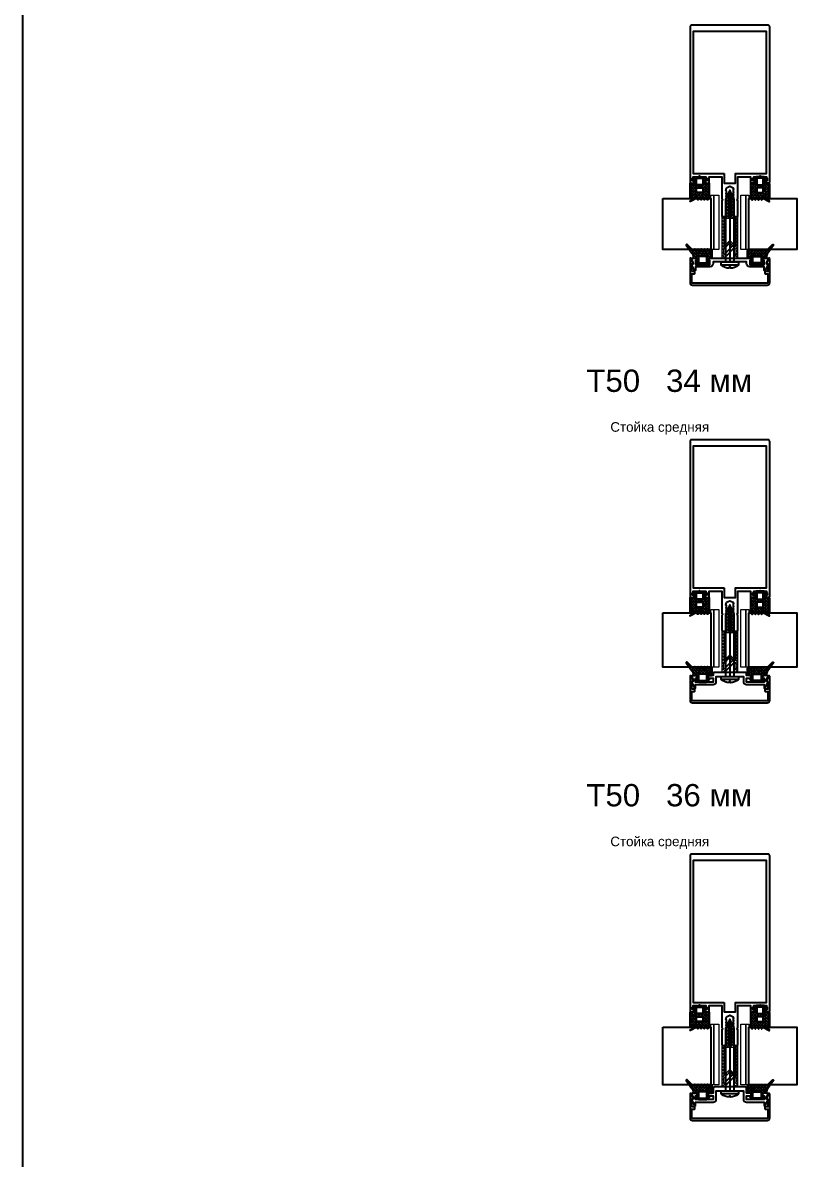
# Model space of a CAD drawing. Header units: millimetres. Extents: x 1744 to 18744, y -2272 to 2782.
# Drawn here: x 12119 to 12614, y -1122 to -409 of the extents above; entities that cross this region are included whole.
import ezdxf

# ---------------------------------------------------------------- set-up
doc = ezdxf.new("R2010")
doc.units = ezdxf.units.MM
doc.layers.add('Steklopaket', color=5, linetype='Continuous')
doc.layers.add('подписи', color=7, linetype='Continuous')
for name, color, linetype, lineweight in [('Подкладки', 1, 'Continuous', 20), ('Уплотнители', 1, 'Continuous', 20), ('Штриховка', 1, 'Continuous', 5)]:
    doc.layers.add(name, color=color, linetype=linetype, lineweight=lineweight)
doc.styles.get("Standard").update_dxf_attribs({"font": 'arial.ttf'})

# ---------------------------------------------------------------- blocks, each defined once
blk = doc.blocks.new('КП45548')
at = {"color": 146, "true_color": 0x105689}
blk.add_lwpolyline([(-25, 21.5, 0.414214), (-24.5, 21), (-23.57, 21, 0.116434), (-23.44, 21.03), (-22.67, 21.42, 0.284079), (-22.5, 21.69), (-22.5, 22.2, 0.414214), (-22.8, 22.5), (-23.5, 22.5), (-23.5, 24), (-23.09, 24.41, 0.198912), (-23, 24.62), (-23, 25), (-19.44, 25, 0.284079), (-19.17, 25.17), (-19, 25.5), (-18.83, 25.17, 0.284079), (-18.56, 25), (-15, 25), (-15, 24.62, 0.198912), (-14.91, 24.41), (-14.5, 24), (-14.5, 22.5), (-15.2, 22.5, 0.414214), (-15.5, 22.2), (-15.5, 21.69, 0.284079), (-15.33, 21.42), (-14.56, 21.03, 0.116434), (-14.43, 21), (-13.5, 21, 0.414214), (-13, 21.5), (-13, 25), (-5, 25), (-5, 11.12, 0.198912), (-4.91, 10.91), (-4.5, 10.5), (-4.91, 10.09, 0.198912), (-5, 9.88), (-5, 0.5, 0.414214), (-4.5, 0), (-3.12, 0, 0.198912), (-2.91, 0.09), (-2.09, 0.91, 0.198912), (-2, 1.12), (-2, 1.46, 0.284079), (-2.17, 1.73), (-2.5, 1.9), (-2.17, 2.07, 0.284079), (-2, 2.34), (-2, 3.26, 0.284079), (-2.17, 3.53), (-2.5, 3.7), (-2.17, 3.87, 0.284079), (-2, 4.14), (-2, 5.06, 0.284079), (-2.17, 5.33), (-2.5, 5.5), (-2.17, 5.67, 0.284079), (-2, 5.94), (-2, 6.86, 0.284079), (-2.17, 7.13), (-2.5, 7.3), (-2.17, 7.47, 0.284079), (-2, 7.74), (-2, 8.66, 0.284079), (-2.17, 8.93), (-2.5, 9.1), (-2.17, 9.27, 0.284079), (-2, 9.54), (-2, 10.46, 0.284079), (-2.17, 10.73), (-2.5, 10.9), (-2.17, 11.07, 0.284079), (-2, 11.34), (-2, 12.26, 0.284079), (-2.17, 12.53), (-2.5, 12.7), (-2.17, 12.87, 0.284079), (-2, 13.14), (-2, 14.06, 0.284079), (-2.17, 14.33), (-2.5, 14.5), (-2.17, 14.67, 0.284079), (-2, 14.94), (-2, 15.86, 0.284079), (-2.17, 16.13), (-2.5, 16.3), (-2, 18), (0, 19), (2, 18), (2, 17.64, 0.284079), (2.17, 17.37), (2.5, 17.2), (2.17, 17.03, 0.284079), (2, 16.76), (2, 15.84, 0.284079), (2.17, 15.57), (2.5, 15.4), (2.17, 15.23, 0.284079), (2, 14.96), (2, 14.04, 0.284079), (2.17, 13.77), (2.5, 13.6), (2.17, 13.43, 0.284079), (2, 13.16), (2, 12.24, 0.284079), (2.17, 11.97), (2.5, 11.8), (2.17, 11.63, 0.284079), (2, 11.36), (2, 10.44, 0.284079), (2.17, 10.17), (2.5, 10), (2.17, 9.83, 0.284079), (2, 9.56), (2, 8.64, 0.284079), (2.17, 8.37), (2.5, 8.2), (2.17, 8.03, 0.284079), (2, 7.76), (2, 6.84, 0.284079), (2.17, 6.57), (2.5, 6.4), (2.17, 6.23, 0.284079), (2, 5.96), (2, 5.04, 0.284079), (2.17, 4.77), (2.5, 4.6), (2.17, 4.43, 0.284079), (2, 4.16), (2, 3.24, 0.284079), (2.17, 2.97), (2.5, 2.8), (2.17, 2.63, 0.284079), (2, 2.36), (2, 1.12, 0.198912), (2.09, 0.91), (2.91, 0.09, 0.198912), (3.12, 0), (4.5, 0, 0.414214), (5, 0.5), (5, 9.88, 0.198912), (4.91, 10.09), (4.5, 10.5), (4.91, 10.91, 0.198912), (5, 11.12), (5, 25), (13, 25), (13, 21.5, 0.414214), (13.5, 21), (14.43, 21, 0.116434), (14.56, 21.03), (15.33, 21.42, 0.284079), (15.5, 21.69), (15.5, 22.2, 0.414214), (15.2, 22.5), (14.5, 22.5), (14.5, 24), (14.91, 24.41, 0.198912), (15, 24.62), (15, 25), (18.56, 25, 0.284079), (18.83, 25.17), (19, 25.5), (19.17, 25.17, 0.284079), (19.44, 25), (23, 25), (23, 24.62, 0.198912), (23.09, 24.41), (23.5, 24), (23.5, 22.5), (22.8, 22.5, 0.414214), (22.5, 22.2), (22.5, 21.69, 0.284079), (22.67, 21.42), (23.44, 21.03, 0.116434), (23.57, 21), (24.5, 21, 0.414214), (25, 21.5), (25, 119, 0.414214), (24, 120), (-24, 120, 0.414214), (-25, 119)], format="xyb", close=True, dxfattribs=at)
blk.add_lwpolyline([(-3.5, 27), (-3.5, 21), (3.5, 21), (3.5, 27), (23, 27), (23, 116), (-23, 116), (-23, 27)], close=True, dxfattribs=at)
blk = doc.blocks.new('ТПУ-6002')
at = {"true_color": 0xafd9aa}
h = blk.add_hatch(dxfattribs=at)
h.set_pattern_fill('ANSI37', color=9, scale=10, angle=180, style=0)
h.set_pattern_definition([(225, (359.6389, 110.4286), (0.8838835, -0.8838835), []), (315, (359.6389, 110.4286), (0.8838835, 0.8838835), [])])
edge = h.paths.add_edge_path(flags=16)
edge.add_line((1.75, -1), (-1.75, -1))
edge.add_arc((-1.75, -1.25), 0.25, 90, 180)
edge.add_line((-2, -1.25), (-2, -4.75))
edge.add_arc((-1.75, -4.75), 0.25, 180, 270)
edge.add_line((-1.75, -5), (1.75, -5))
edge.add_arc((1.75, -4.75), 0.25, 270, 360)
edge.add_line((2, -4.75), (2, -1.25))
edge.add_arc((1.75, -1.25), 0.25, 0, 90)
edge = h.paths.add_edge_path()
edge.add_line((2.37, -12.66), (4.04, -13.57))
edge.add_arc((4.16, -13.35), 0.25, 241.51963, 270)
edge.add_line((4.16, -13.6), (5.75, -13.6))
edge.add_arc((5.75, -13.35), 0.25, 270, 360)
edge.add_line((6, -13.35), (6, -4.25))
edge.add_arc((5.75, -4.25), 0.25, 0, 90)
edge.add_line((5.75, -4), (3.25, -4))
edge.add_arc((3.25, -3.75), 0.25, 180, 270, ccw=False)
edge.add_line((3, -3.75), (3, -2.25))
edge.add_arc((3.25, -2.25), 0.25, 90, 180, ccw=False)
edge.add_line((3.25, -2), (3.9, -2))
edge.add_arc((3.9, -1.75), 0.25, 270, 405.06464)
edge.add_line((4.08, -1.57), (2.57, -0.07))
edge.add_arc((2.4, -0.25), 0.25, 45.06464, 90)
edge.add_line((2.4, 0), (-2.4, 0))
edge.add_arc((-2.4, -0.25), 0.25, 90, 134.93536)
edge.add_line((-2.57, -0.07), (-4.08, -1.57))
edge.add_arc((-3.9, -1.75), 0.25, 134.93536, 270)
edge.add_line((-3.9, -2), (-3.25, -2))
edge.add_arc((-3.25, -2.25), 0.25, 0, 90, ccw=False)
edge.add_line((-3, -2.25), (-3, -3.75))
edge.add_arc((-3.25, -3.75), 0.25, -90, 0, ccw=False)
edge.add_line((-3.25, -4), (-5.75, -4))
edge.add_arc((-5.75, -4.25), 0.25, 90, 180)
edge.add_line((-6, -4.25), (-6, -13.5))
edge.add_arc((-5.75, -13.5), 0.25, 180, 225)
edge.add_line((-5.93, -13.67), (-5.18, -14.42))
edge.add_arc((-5, -14.25), 0.25, 225, 315)
edge.add_line((-4.82, -14.42), (-4.18, -13.78))
edge.add_arc((-4, -13.95), 0.25, 45, 135, ccw=False)
edge.add_line((-3.82, -13.78), (-3.18, -14.42))
edge.add_arc((-3, -14.25), 0.25, 225, 315)
edge.add_line((-2.82, -14.42), (-2.18, -13.78))
edge.add_arc((-2, -13.95), 0.25, 45, 135, ccw=False)
edge.add_line((-1.82, -13.78), (-1.18, -14.42))
edge.add_arc((-1, -14.25), 0.25, 225, 315)
edge.add_line((-0.82, -14.42), (-0.18, -13.78))
edge.add_arc((0, -13.95), 0.25, 45, 135, ccw=False)
edge.add_line((0.18, -13.78), (0.82, -14.42))
edge.add_arc((1, -14.25), 0.25, 225, 315)
edge.add_line((1.18, -14.42), (1.87, -13.73))
edge.add_arc((2.04, -13.91), 0.25, 61.51963, 135, ccw=False)
edge.add_line((2.16, -13.69), (5.63, -15.57))
edge.add_arc((5.75, -15.35), 0.25, 241.51963, 421.51963)
edge.add_line((5.87, -15.13), (2.13, -13.1))
edge.add_arc((2.25, -12.88), 0.25, 61.51963, 241.51963, ccw=False)
edge = h.paths.add_edge_path(flags=16)
edge.add_line((1.75, -7), (-1.75, -7))
edge.add_arc((-1.75, -7.25), 0.25, 90, 180)
edge.add_line((-2, -7.25), (-2, -9.75))
edge.add_arc((-1.75, -9.75), 0.25, 180, 270)
edge.add_line((-1.75, -10), (1.75, -10))
edge.add_arc((1.75, -9.75), 0.25, 270, 360)
edge.add_line((2, -9.75), (2, -7.25))
edge.add_arc((1.75, -7.25), 0.25, 0, 90)
at = {"color": 9, "true_color": 0xafd9aa}
for points in [[(2.37, -12.66), (4.04, -13.57, 0.124913), (4.16, -13.6), (5.75, -13.6, 0.414214), (6, -13.35), (6, -4.25, 0.414214), (5.75, -4), (3.25, -4, -0.414214), (3, -3.75), (3, -2.25, -0.414214), (3.25, -2), (3.9, -2, 0.668587), (4.08, -1.57), (2.57, -0.07, 0.198619), (2.4, 0), (-2.4, 0, 0.198619), (-2.57, -0.07), (-4.08, -1.57, 0.668587), (-3.9, -2), (-3.25, -2, -0.414214), (-3, -2.25), (-3, -3.75, -0.414214), (-3.25, -4), (-5.75, -4, 0.414214), (-6, -4.25), (-6, -13.5, 0.198912), (-5.93, -13.67), (-5.18, -14.42, 0.414214), (-4.82, -14.42), (-4.18, -13.78, -0.414214), (-3.82, -13.78), (-3.18, -14.42, 0.414214), (-2.82, -14.42), (-2.18, -13.78, -0.414214), (-1.82, -13.78), (-1.18, -14.42, 0.414214), (-0.82, -14.42), (-0.18, -13.78, -0.414214), (0.18, -13.78), (0.82, -14.42, 0.414214), (1.18, -14.42), (1.87, -13.73, -0.332076), (2.16, -13.69), (5.63, -15.57, 1), (5.87, -15.13), (2.13, -13.1, -1)], [(1.75, -1), (-1.75, -1, 0.414214), (-2, -1.25), (-2, -4.75, 0.414214), (-1.75, -5), (1.75, -5, 0.414214), (2, -4.75), (2, -1.25, 0.414214)], [(1.75, -7), (-1.75, -7, 0.414214), (-2, -7.25), (-2, -9.75, 0.414214), (-1.75, -10), (1.75, -10, 0.414214), (2, -9.75), (2, -7.25, 0.414214)]]:
    blk.add_lwpolyline(points, format="xyb", close=True, dxfattribs=at)
blk = doc.blocks.new('КП45313-2')
blk.add_lwpolyline([(-12.43, -2.6, -0.116434), (-12.56, -2.57), (-13.33, -2.18, -0.284079), (-13.5, -1.92), (-13.5, -1.4, -0.414214), (-13.2, -1.1), (-12.5, -1.1), (-12.5, 1.4), (-21.5, 1.4), (-21.5, -1.1), (-20.8, -1.1, -0.414214), (-20.5, -1.4), (-20.5, -1.92, -0.284079), (-20.67, -2.18), (-21.44, -2.57, -0.116434), (-21.57, -2.6), (-23.7, -2.6, -0.548619), (-23.97, -2.17), (-22.73, 0.5, 0.414214), (-22.87, 0.89), (-23.63, 1.25, -0.414214), (-23.77, 1.64), (-22.1, 5.23, -0.291473), (-21.83, 5.4), (-21.8, 5.4, -0.414214), (-21.5, 5.1), (-21.5, 2.9), (-12.5, 2.9, -0.414214), (-10.5, 0.9), (-10.5, -0.1), (-0.44, -0.1, -0.284079), (-0.17, -0.27), (0, -0.6), (0.17, -0.27, -0.284079), (0.44, -0.1), (10.5, -0.1), (10.5, 0.9, -0.414214), (12.5, 2.9), (21.5, 2.9), (21.5, 5.1, -0.414214), (21.8, 5.4), (21.83, 5.4, -0.291473), (22.1, 5.23), (23.77, 1.64, -0.414214), (23.63, 1.25), (22.87, 0.89, 0.414214), (22.73, 0.5), (23.97, -2.17, -0.548619), (23.7, -2.6), (21.57, -2.6, -0.116434), (21.44, -2.57), (20.67, -2.18, -0.284079), (20.5, -1.92), (20.5, -1.4, -0.414214), (20.8, -1.1), (21.5, -1.1), (21.5, 1.4), (12.5, 1.4), (12.5, -1.1), (13.2, -1.1, -0.414214), (13.5, -1.4), (13.5, -1.92, -0.284079), (13.33, -2.18), (12.56, -2.57, -0.116434), (12.43, -2.6)], format="xyb", close=True)
blk = doc.blocks.new('ТПУ-007ММ')
at = {"true_color": 0xafd9aa}
h = blk.add_hatch(dxfattribs=at)
h.set_pattern_fill('ANSI37', color=9, scale=10, angle=180, style=0)
h.set_pattern_definition([(225, (-3851.0623, 2334.4012), (0.88388348, -0.88388348), []), (315, (-3851.0623, 2334.4012), (0.88388348, 0.88388348), [])])
edge = h.paths.add_edge_path(flags=16)
edge.add_line((2.1, -1), (-2.1, -1))
edge.add_arc((-2.1, -1.5), 0.5, 90, 180)
edge.add_line((-2.6, -1.5), (-2.6, -4.5))
edge.add_arc((-2.1, -4.5), 0.5, 180, 270)
edge.add_line((-2.1, -5), (2.1, -5))
edge.add_arc((2.1, -4.5), 0.5, 270, 360)
edge.add_line((2.6, -4.5), (2.6, -1.5))
edge.add_arc((2.1, -1.5), 0.5, 0, 90)
edge = h.paths.add_edge_path()
edge.add_arc((-3.85, -2.25), 0.25, 0, 90, ccw=False)
edge.add_line((-3.6, -2.25), (-3.6, -3.75))
edge.add_arc((-3.85, -3.75), 0.25, -90, 0, ccw=False)
edge.add_line((-3.85, -4), (-5.75, -4))
edge.add_arc((-5.75, -4.25), 0.25, 90, 180)
edge.add_line((-6, -4.25), (-6, -8.62))
edge.add_arc((-5.8, -8.62), 0.2, 180, 225)
edge.add_line((-5.94, -8.76), (-5.18, -9.53))
edge.add_arc((-5, -9.35), 0.25, 225, 315)
edge.add_line((-4.82, -9.53), (-4.18, -8.88))
edge.add_arc((-4, -9.06), 0.25, 45, 135, ccw=False)
edge.add_line((-3.82, -8.88), (-3.18, -9.53))
edge.add_arc((-3, -9.35), 0.25, 225, 315)
edge.add_line((-2.82, -9.53), (-2.18, -8.88))
edge.add_arc((-2, -9.06), 0.25, 45, 135, ccw=False)
edge.add_line((-1.82, -8.88), (-1.18, -9.53))
edge.add_arc((-1, -9.35), 0.25, 225, 315)
edge.add_line((-0.82, -9.53), (-0.18, -8.88))
edge.add_arc((0, -9.06), 0.25, 45, 135, ccw=False)
edge.add_line((0.18, -8.88), (0.82, -9.53))
edge.add_arc((1, -9.35), 0.25, 225, 315)
edge.add_line((1.18, -9.53), (1.82, -8.88))
edge.add_arc((2, -9.06), 0.25, 45, 135, ccw=False)
edge.add_line((2.18, -8.88), (2.82, -9.53))
edge.add_arc((3, -9.35), 0.25, 225, 315)
edge.add_line((3.18, -9.53), (3.82, -8.88))
edge.add_arc((4, -9.06), 0.25, 45, 135, ccw=False)
edge.add_line((4.18, -8.88), (4.82, -9.53))
edge.add_arc((5, -9.35), 0.25, 225, 315)
edge.add_line((5.18, -9.53), (5.82, -8.88))
edge.add_arc((6, -9.06), 0.25, 45, 135, ccw=False)
edge.add_line((6.18, -8.88), (9.82, -12.42))
edge.add_arc((10, -12.25), 0.25, 225, 315)
edge.add_line((10.18, -12.42), (10.39, -12.21))
edge.add_arc((10.21, -12.04), 0.25, 315, 380.22486)
edge.add_line((10.44, -11.95), (6.8, -7.06))
edge.add_arc((10, -4.67), 4, 180, 216.76049, ccw=False)
edge.add_line((6, -4.67), (6, -4.3))
edge.add_arc((5.7, -4.3), 0.3, 360, 450)
edge.add_line((5.7, -4), (3.85, -4))
edge.add_arc((3.85, -3.75), 0.25, 180, 270, ccw=False)
edge.add_line((3.6, -3.75), (3.6, -2.25))
edge.add_arc((3.85, -2.25), 0.25, 90, 180, ccw=False)
edge.add_line((3.85, -2), (4.1, -2))
edge.add_arc((4.1, -1.75), 0.25, 270, 405.06464)
edge.add_line((4.28, -1.57), (2.57, -0.07))
edge.add_arc((2.4, -0.25), 0.25, 45.06464, 90)
edge.add_line((2.4, 0), (-2.4, 0))
edge.add_arc((-2.4, -0.25), 0.25, 90, 134.93536)
edge.add_line((-2.57, -0.07), (-4.28, -1.57))
edge.add_arc((-4.1, -1.75), 0.25, 134.93536, 270)
edge.add_line((-4.1, -2), (-3.85, -2))
at = {"color": 9, "true_color": 0xafd9aa}
for points in [[(-3.85, -2, -0.414214), (-3.6, -2.25), (-3.6, -3.75, -0.414214), (-3.85, -4), (-5.75, -4, 0.414214), (-6, -4.25), (-6, -8.62, 0.198912), (-5.94, -8.76), (-5.18, -9.53, 0.414214), (-4.82, -9.53), (-4.18, -8.88, -0.414214), (-3.82, -8.88), (-3.18, -9.53, 0.414214), (-2.82, -9.53), (-2.18, -8.88, -0.414214), (-1.82, -8.88), (-1.18, -9.53, 0.414214), (-0.82, -9.53), (-0.18, -8.88, -0.414214), (0.18, -8.88), (0.82, -9.53, 0.414214), (1.18, -9.53), (1.82, -8.88, -0.414214), (2.18, -8.88), (2.82, -9.53, 0.414214), (3.18, -9.53), (3.82, -8.88, -0.414214), (4.18, -8.88), (4.82, -9.53, 0.414214), (5.18, -9.53), (5.82, -8.88, -0.414214), (6.18, -8.88), (9.82, -12.42, 0.414214), (10.18, -12.42), (10.39, -12.21, 0.292538), (10.44, -11.95), (6.8, -7.06, -0.161788), (6, -4.67), (6, -4.3, 0.414214), (5.7, -4), (3.85, -4, -0.414214), (3.6, -3.75), (3.6, -2.25, -0.414214), (3.85, -2), (4.1, -2, 0.668587), (4.28, -1.57), (2.57, -0.07, 0.198619), (2.4, 0), (-2.4, 0, 0.198619), (-2.57, -0.07), (-4.28, -1.57, 0.668587), (-4.1, -2)], [(2.1, -1), (-2.1, -1, 0.414214), (-2.6, -1.5), (-2.6, -4.5, 0.414214), (-2.1, -5), (2.1, -5, 0.414214), (2.6, -4.5), (2.6, -1.5, 0.414214)]]:
    blk.add_lwpolyline(points, format="xyb", close=True, dxfattribs=at)
blk = doc.blocks.new('КП45310')
at = {"color": 0}
blk.add_lwpolyline([(23.8, -4.26), (23.8, -8.78, -0.279739), (23.48, -9.31, 0.401559), (23.17, -10.23), (24.24, -12.52, 0.802585), (25, -12.36), (25, 2.74, 0.414214), (23.5, 4.24), (-23.5, 4.24, 0.414214), (-25, 2.74), (-25, -12.36, 0.802585), (-24.24, -12.52), (-23.17, -10.23, 0.401559), (-23.48, -9.31, -0.279739), (-23.8, -8.78), (-23.8, -4.26), (-22.3, -4.26, 0.414214), (-22, -3.96), (-22, -3.06, 0.414214), (-22.3, -2.76), (-23.8, -2.76), (-23.8, 2.74, -0.414214), (-23.5, 3.04), (23.5, 3.04, -0.414214), (23.8, 2.74), (23.8, -2.76), (22.3, -2.76, 0.414214), (22, -3.06), (22, -3.96, 0.414214), (22.3, -4.26)], format="xyb", close=True, dxfattribs=at)
blk = doc.blocks.new('ВС 5.5х45 А2 DIN7981')
for p, q in [((0, 38), (0, -7)), ((-5.4, -8.69), (5.4, -8.69))]:
    blk.add_line(p, q)
for points in [[(2.75, -7), (2.75, 32.1), (0, 38), (-2.75, 32.1), (-2.75, -7)], [(-2.75, -3.67), (2.75, 1.83), (2.75, 4.12), (-2.75, -1.38)]]:
    blk.add_lwpolyline(points, close=True)
blk.add_lwpolyline([(-0.39, -10.94, -0.161849), (-5.22, -9.08, -0.223888), (-5.4, -8.69), (-5.4, -7), (5.4, -7), (5.4, -8.69, -0.223888), (5.22, -9.08, -0.161849), (0.39, -10.94), (0.39, -10.24), (-0.39, -10.24)], format="xyb", close=True)
blk = doc.blocks.new('Т50-02')
at = {"layer": 'Штриховка', "lineweight": 5}
h = blk.add_hatch(dxfattribs=at)
h.set_pattern_fill('ANSI37', color=256, scale=11.2, angle=90, style=0)
h.set_pattern_definition([(135, (-7168.1142, 4009.3535), (-0.9899495, -0.9899495), []), (225, (-7168.1142, 4009.3535), (0.9899495, -0.9899495), [])])
h.paths.add_polyline_path([(-13.2, -0.7), (-12.5, 0), (-13.2, 0.7), (-13.2, 3.8), (-30.8, 3.8), (-27, 0), (-30.8, -3.8), (-13.2, -3.8)], flags=16)
edge = h.paths.add_edge_path()
edge.add_line((-12, -4.7), (-12, -2.25))
edge.add_arc((-11.75, -2.25), 0.25, 90, 180, ccw=False)
edge.add_line((-11.75, -2), (-5.2, -2))
edge.add_arc((-5, -1.85), 0.25, 216.8699, 323.1301)
edge.add_line((-4.8, -2), (0, -2))
edge.add_arc((0, 0), 2, 270, 450)
edge.add_line((0, 2), (-4.8, 2))
edge.add_arc((-5, 1.85), 0.25, 36.8699, 143.1301)
edge.add_line((-5.2, 2), (-11.75, 2))
edge.add_arc((-11.75, 2.25), 0.25, 180, 270, ccw=False)
edge.add_line((-12, 2.25), (-12, 4.7))
edge.add_arc((-12.3, 4.7), 0.3, 0, 90)
edge.add_line((-12.3, 5), (-37.7, 5))
edge.add_arc((-37.7, 4.7), 0.3, 90, 180)
edge.add_line((-38, 4.7), (-38, 3.75))
edge.add_arc((-36.75, 3.75), 1.25, 180, 350.7182)
edge.add_arc((-35.22, 3.5), 0.3, 90, 170.7182, ccw=False)
edge.add_line((-35.22, 3.8), (-32.5, 3.8))
edge.add_line((-32.5, 3.8), (-28.7, 0))
edge.add_line((-28.7, 0), (-32.5, -3.8))
edge.add_line((-32.5, -3.8), (-35.22, -3.8))
edge.add_arc((-35.22, -3.5), 0.3, 189.2818, 270, ccw=False)
edge.add_arc((-36.75, -3.75), 1.25, 9.2818, 180)
edge.add_line((-38, -3.75), (-38, -4.7))
edge.add_arc((-37.7, -4.7), 0.3, 180, 270)
edge.add_line((-37.7, -5), (-12.3, -5))
edge.add_arc((-12.3, -4.7), 0.3, 270, 360)
edge = h.paths.add_edge_path(flags=16)
edge.add_line((-11, 0), (-12, -1))
edge.add_line((-12, -1), (0, -1))
edge.add_arc((0, 0), 1, 270, 450)
edge.add_line((0, 1), (-12, 1))
edge.add_line((-12, 1), (-11, 0))
at = {"layer": 'Уплотнители'}
for points in [[(-12, -4.7), (-12, -2.25, -0.414214), (-11.75, -2), (-5.2, -2, 0.5), (-4.8, -2), (0, -2, 1), (0, 2), (-4.8, 2, 0.5), (-5.2, 2), (-11.75, 2, -0.414214), (-12, 2.25), (-12, 4.7, 0.414214), (-12.3, 5), (-37.7, 5, 0.414214), (-38, 4.7), (-38, 3.75, 0.922113), (-35.52, 3.55, -0.367523), (-35.22, 3.8), (-32.5, 3.8), (-28.7, 0), (-32.5, -3.8), (-35.22, -3.8, -0.367523), (-35.52, -3.55, 0.922113), (-38, -3.75), (-38, -4.7, 0.414214), (-37.7, -5), (-12.3, -5, 0.414214)], [(-11, 0), (-12, -1), (0, -1, 1), (0, 1), (-12, 1), (-11, 0)]]:
    blk.add_lwpolyline(points, format="xyb", close=True, dxfattribs=at)
blk.add_lwpolyline([(-13.2, -0.7), (-12.5, 0), (-13.2, 0.7), (-13.2, 3.8), (-30.8, 3.8), (-27, 0), (-30.8, -3.8), (-13.2, -3.8)], close=True, dxfattribs=at)
blk = doc.blocks.new('КПС 758')
blk.add_lwpolyline([(-23.77, 2.33, 0.414214), (-23.63, 1.93), (-22.87, 1.58, -0.414214), (-22.73, 1.18), (-23.97, -1.49, 0.548619), (-23.7, -1.92), (-21.57, -1.92, 0.116434), (-21.44, -1.89), (-20.67, -1.5, 0.284079), (-20.5, -1.23), (-20.5, -0.72, 0.414214), (-20.8, -0.42), (-21.5, -0.42), (-21.5, 2.08), (-10.5, 2.08), (-10.5, -0.42), (-13.2, -0.42, 0.414214), (-13.5, -0.72), (-13.5, -1.23, 0.284079), (-13.33, -1.5), (-12.56, -1.89, 0.116434), (-12.43, -1.92), (-10.5, -1.92), (-10.5, -2.92, 0.414214), (-9.5, -3.92), (9.5, -3.92, 0.414214), (10.5, -2.92), (10.5, -1.92), (12.43, -1.92, 0.116434), (12.56, -1.89), (13.33, -1.5, 0.284079), (13.5, -1.23), (13.5, -0.72, 0.414214), (13.2, -0.42), (10.5, -0.42), (10.5, 2.08), (21.5, 2.08), (21.5, -0.42), (20.8, -0.42, 0.414214), (20.5, -0.72), (20.5, -1.23, 0.284079), (20.67, -1.5), (21.44, -1.89, 0.116434), (21.57, -1.92), (23.7, -1.92, 0.548619), (23.97, -1.49), (22.73, 1.18, -0.414214), (22.87, 1.58), (23.63, 1.93, 0.414214), (23.77, 2.33), (22.1, 5.91, 0.291473), (21.83, 6.08), (21.8, 6.08, 0.414214), (21.5, 5.78), (21.5, 3.58), (10.5, 3.58, 0.414214), (8.5, 1.58), (8.5, -1.42), (0.62, -1.42, 0.198912), (0.41, -1.51), (0, -1.92), (-0.41, -1.51, 0.198912), (-0.62, -1.42), (-8.5, -1.42), (-8.5, 1.58, 0.414214), (-10.5, 3.58), (-21.5, 3.58), (-21.5, 5.78, 0.414214), (-21.8, 6.08), (-21.83, 6.08, 0.291473), (-22.1, 5.91)], format="xyb", close=True)
blk = doc.blocks.new('КПС 575')
blk.add_lwpolyline([(-23.77, 3.16, 0.414214), (-23.63, 2.76), (-22.87, 2.41, -0.414214), (-22.73, 2.01), (-23.97, -0.66, 0.548619), (-23.7, -1.09), (-21.57, -1.09, 0.116434), (-21.44, -1.06), (-20.67, -0.67, 0.284079), (-20.5, -0.4), (-20.5, 0.11, 0.414214), (-20.8, 0.41), (-21.5, 0.41), (-21.5, 2.91), (-10.5, 2.91), (-10.5, 0.41), (-13.2, 0.41, 0.414214), (-13.5, 0.11), (-13.5, -0.4, 0.284079), (-13.33, -0.67), (-12.56, -1.06, 0.116434), (-12.43, -1.09), (-10.5, -1.09), (-10.5, -4.09, 0.414214), (-9.5, -5.09), (9.5, -5.09, 0.414214), (10.5, -4.09), (10.5, -1.09), (12.43, -1.09, 0.116434), (12.56, -1.06), (13.33, -0.67, 0.284079), (13.5, -0.4), (13.5, 0.11, 0.414214), (13.2, 0.41), (10.5, 0.41), (10.5, 2.91), (21.5, 2.91), (21.5, 0.41), (20.8, 0.41, 0.414214), (20.5, 0.11), (20.5, -0.4, 0.284079), (20.67, -0.67), (21.44, -1.06, 0.116434), (21.57, -1.09), (23.7, -1.09, 0.548619), (23.97, -0.66), (22.73, 2.01, -0.414214), (22.87, 2.41), (23.63, 2.76, 0.414214), (23.77, 3.16), (22.1, 6.74, 0.291473), (21.83, 6.91), (21.8, 6.91, 0.414214), (21.5, 6.61), (21.5, 4.41), (10.5, 4.41, 0.414214), (8.5, 2.41), (8.5, -2.59), (0.62, -2.59, 0.198912), (0.41, -2.68), (0, -3.09), (-0.41, -2.68, 0.198912), (-0.62, -2.59), (-8.5, -2.59), (-8.5, 2.41, 0.414214), (-10.5, 4.41), (-21.5, 4.41), (-21.5, 6.61, 0.414214), (-21.8, 6.91), (-21.83, 6.91, 0.291473), (-22.1, 6.74)], format="xyb", close=True)

msp = doc.modelspace()

# ---------------------------------------------------------------- linework, layer by layer
msp.add_lwpolyline([(12118.863, 2576.164), (13715.412, 2576.164), (13715.412, -2272.042), (12118.863, -2272.042)], close=True)
at = {"layer": 'Steklopaket'}
for points in [[(12520.696, -519.24), (12550.696, -519.24), (12550.696, -551.24), (12520.696, -551.24)], [(12574.696, -519.24), (12604.696, -519.24), (12604.696, -551.24), (12574.696, -551.24)], [(12520.696, -779.24), (12550.696, -779.24), (12550.696, -813.24), (12520.696, -813.24)], [(12574.696, -779.24), (12604.696, -779.24), (12604.696, -813.24), (12574.696, -813.24)], [(12520.696, -1039.24), (12550.696, -1039.24), (12550.696, -1075.24), (12520.696, -1075.24)], [(12574.696, -1039.24), (12604.696, -1039.24), (12604.696, -1075.24), (12574.696, -1075.24)]]:
    msp.add_lwpolyline(points, close=True, dxfattribs=at)
at = {"layer": 'Подкладки'}
for points in [[(12550.696, -517.24), (12552.696, -517.24), (12552.696, -551.24), (12550.696, -551.24)], [(12552.696, -517.24), (12555.696, -517.24), (12555.696, -551.24), (12552.696, -551.24)], [(12569.696, -517.24), (12572.696, -517.24), (12572.696, -551.24), (12569.696, -551.24)], [(12572.696, -517.24), (12574.696, -517.24), (12574.696, -551.24), (12572.696, -551.24)], [(12550.696, -777.24), (12552.696, -777.24), (12552.696, -813.24), (12550.696, -813.24)], [(12552.696, -777.24), (12555.696, -777.24), (12555.696, -813.24), (12552.696, -813.24)], [(12569.696, -777.24), (12572.696, -777.24), (12572.696, -813.24), (12569.696, -813.24)], [(12572.696, -777.24), (12574.696, -777.24), (12574.696, -813.24), (12572.696, -813.24)], [(12550.696, -1037.24), (12552.696, -1037.24), (12552.696, -1075.24), (12550.696, -1075.24)], [(12552.696, -1037.24), (12555.696, -1037.24), (12555.696, -1075.24), (12552.696, -1075.24)], [(12569.696, -1037.24), (12572.696, -1037.24), (12572.696, -1075.24), (12569.696, -1075.24)], [(12572.696, -1037.24), (12574.696, -1037.24), (12574.696, -1075.24), (12572.696, -1075.24)]]:
    msp.add_lwpolyline(points, close=True, dxfattribs=at)

# ---------------------------------------------------------------- block references
for name, p in [('КП45548', (12562.696, -530.64)), ('ТПУ-6002', (12581.696, -505.64)), ('ВС 5.5х45 А2 DIN7981', (12562.696, -552.139)), ('КП45548', (12562.696, -790.64)), ('ТПУ-6002', (12581.696, -765.64)), ('ВС 5.5х45 А2 DIN7981', (12562.696, -812.139)), ('КП45548', (12562.696, -1050.64)), ('ТПУ-6002', (12581.696, -1025.64)), ('ВС 5.5х45 А2 DIN7981', (12562.696, -1072.141))]:
    msp.add_blockref(name, p)
at = {"xscale": -1}
for p in [(12543.696, -505.64), (12543.696, -765.64), (12543.696, -1025.64)]:
    msp.add_blockref('ТПУ-6002', p, dxfattribs=at)
for name, p, rotation in [('Т50-02', (12562.696, -518.64), 90), ('ТПУ-007ММ', (12545.696, -560.64), 180), ('КП45310', (12562.696, -569.396), 180), ('КП45313-2', (12562.696, -559.242), 180), ('Т50-02', (12562.696, -778.64), 90), ('ТПУ-007ММ', (12545.696, -822.64), 180), ('КП45310', (12562.696, -831.396), 180), ('КПС 758', (12562.696, -820.557), 180), ('Т50-02', (12562.696, -1038.64), 90), ('ТПУ-007ММ', (12545.696, -1084.64), 180), ('КП45310', (12562.696, -1093.396), 180), ('КПС 575', (12562.696, -1081.729), 180)]:
    msp.add_blockref(name, p, dxfattribs=dict(rotation=rotation))
at = {"xscale": -1, "rotation": 180}
for p in [(12579.696, -560.64), (12579.696, -822.64), (12579.696, -1084.64)]:
    msp.add_blockref('ТПУ-007ММ', p, dxfattribs=at)

# ---------------------------------------------------------------- texts
at = {"layer": 'подписи'}
for s, height, p in [('Т50   34 мм', 14, (12472.696, -640.64)), ('Стойка средняя', 6, (12487.696, -665.64)), ('Т50   36 мм', 14, (12472.696, -900.64)), ('Стойка средняя', 6, (12487.696, -925.64))]:
    msp.add_text(s, height=height, dxfattribs=at).set_placement(p)

doc.saveas('drawing.dxf')
